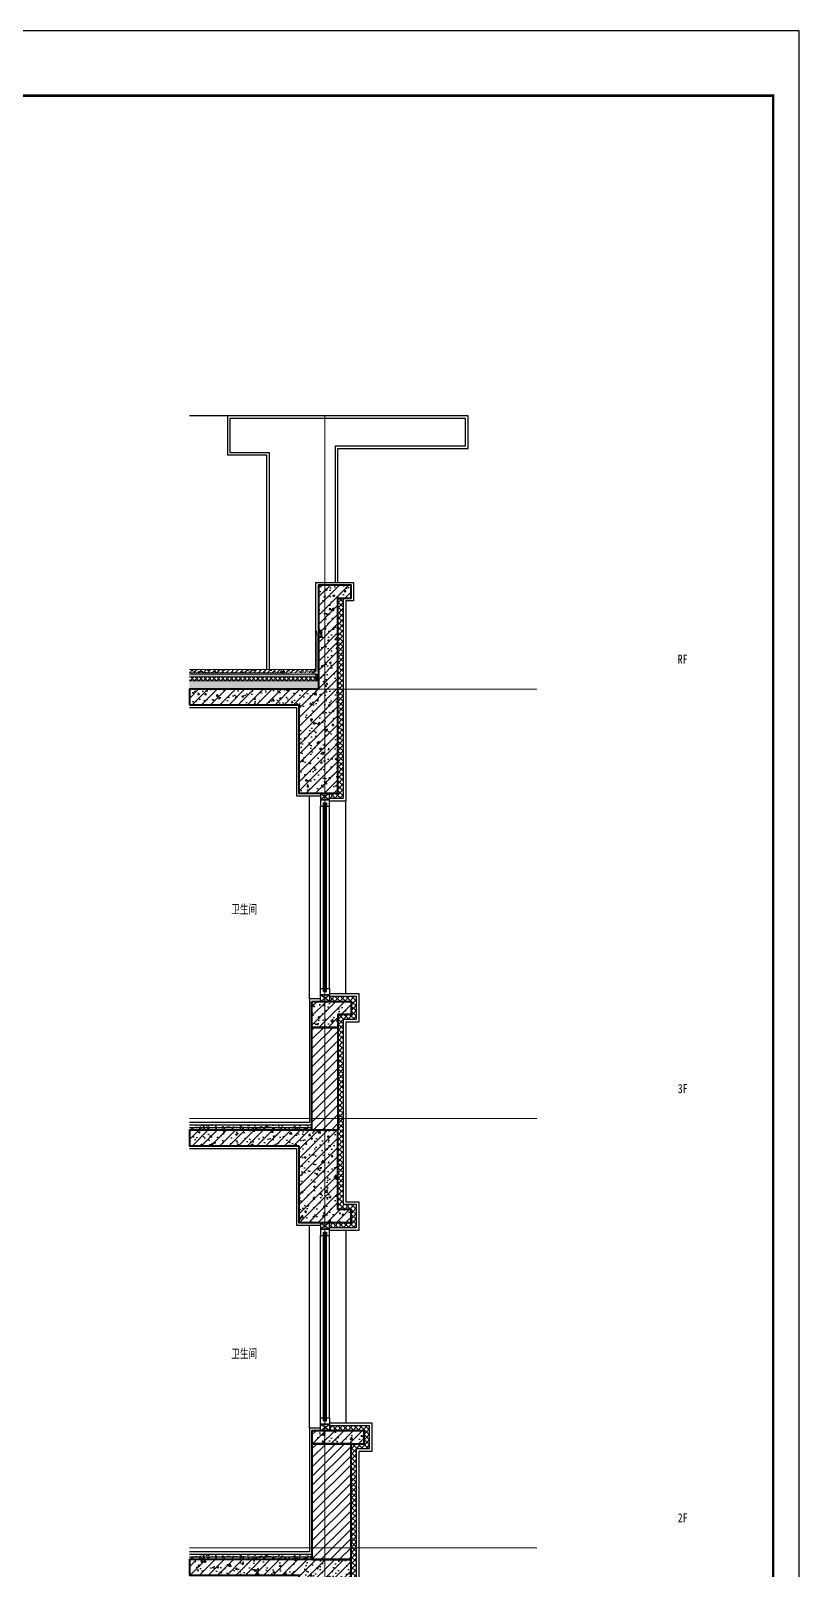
# Model space of a CAD drawing. Extents: x 1188826 to 1909461, y 608442 to 1651179.
# Drawn here: x 1318497 to 1324400, y 631326 to 643152 of the extents above; entities that cross this region are included whole.
import ezdxf

# ---------------------------------------------------------------- set-up
doc = ezdxf.new("R2010")
doc.units = 0
doc.header["$LTSCALE"] = 1000
doc.header["$MEASUREMENT"] = 0
for name, pattern in [('ACAD_ISO10W100', [18.5, 12, -3, 0.5, -3]), ('DOTE', [2.42, 2, -0.2, 0.02, -0.2]), ('HIDDEN2', [0.1875, 0.125, -0.0625])]:
    doc.linetypes.add(name, pattern=pattern)
for name, color, linetype, lineweight in [('3-大样填充', 8, 'Continuous', 5), ('DOTE', 19, 'DOTE', 9), ('PUB_HATCH', 8, 'Continuous', 9), ('WALL', 9, 'Continuous', 40), ('粉刷', 37, 'Continuous', 9)]:
    doc.layers.add(name, color=color, linetype=linetype, lineweight=lineweight)
for name, color, linetype in [('A-HATH(填充)', 8, 'Continuous'), ('A-LM-W(窗框)', 146, 'Continuous'), ('A-TEXT(房间)', 243, 'Continuous'), ('A-WA-I(保温层)', 40, 'Continuous'), ('A-WA-M(面层)', 43, 'Continuous'), ('PUB_TEXT', 4, 'Continuous'), ('图框', 140, 'Continuous'), ('立面-2', 45, 'Continuous'), ('辅助线', 251, 'Continuous'), ('防水层', 192, 'Continuous')]:
    doc.layers.add(name, color=color, linetype=linetype)
doc.styles.add('TXT', font='simplex.shx', dxfattribs={"width": 0.8, "bigfont": 'hztxt.shx'})
doc.styles.add('黑体', font='simhei.ttf')
pattern_1 = [(47.8624052, (21274.57, 1), (-20.97382044, 18.97631373), []), (137.8624052, (21274.57, 1), (-18.97631373, -20.97382044), [])]
pattern_2 = [(45, (16406.197, 0), (-35.355339, 35.355339), []), (50, (16406.2, 0), (143.4520365, -12.550427), [15, -165]), (355, (16406.2, 0), (-27.750267, 150.438427), [12, -132]), (100.4514, (16418.15, -1.05), (115.701876, 137.887908), [12.748038, -140.228422]), (46.1842, (16406.2, 40), (213.44821, -33.103803), [22.5, -247.5]), (96.6356, (16423.98, 37.24), (186.93254, 194.823574), [19.122058, -210.3426]), (351.1842, (16406.2, 40), (186.93239, 194.82372), [18, -198]), (21, (16426.2, 30), (119.38141, -80.523778), [15, -165]), (326, (16426.2, 30), (48.663066, 145.030009), [12, -132]), (71.4514, (16436.15, 23.29), (168.044526, 64.5061), [12.748038, -140.228422]), (37.5, (16406.197, 0), (2.431971, 66.5787708), [0, -130.4, 0, -134, 0, -132.5]), (7.5, (16406.2, 0), (52.6139075, 78.8823424), [0, -76.4, 0, -127.4, 0, -50.5]), (327.5, (16361.597, 0), (106.7644872, -4.5109743), [0, -50, 0, -156, 0, -207]), (317.5, (16341.6, 0), (116.637234, 20.0209965), [0, -65, 0, -103.6, 0, -147])]

msp = doc.modelspace()

# ---------------------------------------------------------------- hatches: boundary and pattern name
at = {"layer": '3-大样填充'}
h = msp.add_hatch(dxfattribs=at)
h.set_pattern_fill('粉刷', color=256, scale=10)
h.set_pattern_definition([(37.5, (46656.46, 1171603.02), (-1.25986716, 38.5364754), [0, -30.4, 0, -34, 0, -32.5]), (7.5, (46656.46, 1171603.02), (35.3955341, 56.4429213), [0, -16.4, 0, -27.4, 0, -10.5]), (327.5, (46631.86, 1171603.02), (62.2828372, 0.1131811), [0, -10, 0, -36, 0, -47]), (317.5, (46631.86, 1171603.02), (60.122532, 17.5535113), [0, -5, 0, -23.6, 0, -27])])
h.paths.add_polyline_path([(1320657, 634701), (1320657, 634721), (1319715, 634721), (1319715, 634701)])
h = msp.add_hatch(dxfattribs=at)
h.set_pattern_fill('粉刷', color=256, scale=10)
h.set_pattern_definition([(37.5, (46656.46, 1168303.02), (-1.25986716, 38.5364754), [0, -30.4, 0, -34, 0, -32.5]), (7.5, (46656.46, 1168303.02), (35.3955341, 56.4429213), [0, -16.4, 0, -27.4, 0, -10.5]), (327.5, (46631.86, 1168303.02), (62.2828372, 0.1131811), [0, -10, 0, -36, 0, -47]), (317.5, (46631.86, 1168303.02), (60.122532, 17.5535113), [0, -5, 0, -23.6, 0, -27])])
h.paths.add_polyline_path([(1320657, 631401), (1320657, 631421), (1319715, 631421), (1319715, 631401)])
at = {"layer": 'A-HATH(填充)'}
h = msp.add_hatch(dxfattribs=at)
h.set_pattern_fill('钢筋混凝土', color=256, scale=20, style=0)
h.set_pattern_definition([(45, (8179.33, 9195.664), (-35.355339, 35.355339), []), (50, (8179.33, 9195.66), (143.4520365, -12.550427), [15, -165]), (355, (8179.33, 9195.66), (-27.750267, 150.438427), [12, -132]), (100.4514, (8191.29, 9194.62), (115.701876, 137.887908), [12.748038, -140.228422]), (46.1842, (8179.33, 9235.66), (213.44821, -33.103803), [22.5, -247.5]), (96.6356, (8197.12, 9232.9), (186.93254, 194.823574), [19.122058, -210.3426]), (351.1842, (8179.33, 9235.66), (186.93239, 194.82372), [18, -198]), (21, (8199.33, 9225.66), (119.38141, -80.523778), [15, -165]), (326, (8199.33, 9225.66), (48.663066, 145.030009), [12, -132]), (71.4514, (8209.28, 9218.95), (168.044526, 64.5061), [12.748038, -140.228422]), (37.5, (8179.33, 9195.664), (2.431971, 66.5787708), [0, -130.4, 0, -134, 0, -132.5]), (7.5, (8179.33, 9195.664), (52.6139075, 78.8823424), [0, -76.4, 0, -127.4, 0, -50.5]), (327.5, (8134.73, 9195.664), (106.7644872, -4.5109743), [0, -50, 0, -156, 0, -207]), (317.5, (8114.73, 9195.66), (116.637234, 20.0209965), [0, -65, 0, -103.6, 0, -147])])
h.paths.add_polyline_path([(1319715, 637971), (1320557, 637971), (1320557, 637291), (1320857, 637291), (1320857, 638791), (1320957, 638791), (1320957, 638891), (1320707, 638891), (1320707, 638091), (1319715, 638091)])
h = msp.add_hatch(dxfattribs=at)
h.set_pattern_fill('钢筋混凝土', color=256, scale=20, style=0)
h.set_pattern_definition([(45, (38428.69, -5e-07), (-35.355339, 35.355339), []), (50, (38428.69, -5e-07), (143.452037, -12.550427), [15, -165]), (355, (38428.69, -5e-07), (-27.750267, 150.438427), [12, -132]), (100.4514, (38440.64, -1.05), (115.701876, 137.887908), [12.748038, -140.228422]), (46.1842, (38428.69, 40), (213.44821, -33.103803), [22.5, -247.5]), (96.6356, (38446.48, 37.24), (186.93254, 194.823574), [19.122058, -210.3426]), (351.1842, (38428.69, 40), (186.93239, 194.82372), [18, -198]), (21, (38448.69, 30), (119.38141, -80.523778), [15, -165]), (326, (38448.69, 30), (48.663066, 145.030009), [12, -132]), (71.4514, (38458.64, 23.29), (168.044526, 64.5061), [12.748038, -140.228422]), (37.5, (38428.69, -5e-07), (2.431971, 66.5787708), [0, -130.4, 0, -134, 0, -132.5]), (7.5, (38428.69, -5e-07), (52.6139075, 78.8823424), [0, -76.4, 0, -127.4, 0, -50.5]), (327.5, (38384.09, -5e-07), (106.7644872, -4.5109743), [0, -50, 0, -156, 0, -207]), (317.5, (38364.09, -5e-07), (116.637234, 20.0209965), [0, -65, 0, -103.6, 0, -147])])
h.paths.add_polyline_path([(1320657, 635691), (1320957, 635691), (1320957, 635591), (1320857, 635591), (1320857, 635491), (1320657, 635491)])
h = msp.add_hatch(dxfattribs=at)
h.set_pattern_fill('钢筋混凝土', color=256, scale=20, style=0)
h.set_pattern_definition([(45, (21254.595, 0), (-35.355339, 35.355339), []), (50, (21254.6, 0), (143.452037, -12.550427), [15, -165]), (355, (21254.6, 0), (-27.750267, 150.438427), [12, -132]), (100.4514, (21266.55, -1.05), (115.701876, 137.887908), [12.748038, -140.228422]), (46.1842, (21254.6, 40), (213.44821, -33.103803), [22.5, -247.5]), (96.6356, (21272.38, 37.24), (186.93254, 194.823574), [19.122058, -210.3426]), (351.1842, (21254.6, 40), (186.93239, 194.82372), [18, -198]), (21, (21274.6, 30), (119.38141, -80.523778), [15, -165]), (326, (21274.6, 30), (48.663066, 145.030009), [12, -132]), (71.4514, (21284.54, 23.29), (168.044526, 64.5061), [12.748038, -140.228422]), (37.5, (21254.595, 0), (2.431971, 66.5787708), [0, -130.4, 0, -134, 0, -132.5]), (7.5, (21254.595, 0), (52.6139075, 78.8823424), [0, -76.4, 0, -127.4, 0, -50.5]), (327.5, (21209.995, 0), (106.7644872, -4.5109743), [0, -50, 0, -156, 0, -207]), (317.5, (21189.995, 0), (116.637234, 20.0209965), [0, -65, 0, -103.6, 0, -147])])
h.paths.add_polyline_path([(1320557, 634581), (1320557, 633991), (1320957, 633991), (1320957, 634091), (1320857, 634091), (1320857, 634701), (1319715, 634701), (1319715, 634581)])
h = msp.add_hatch(dxfattribs=at)
h.set_pattern_fill('钢筋混凝土', color=256, scale=20, style=0)
h.set_pattern_definition(pattern_2)
h.paths.add_polyline_path([(1321057, 632391), (1320657, 632391), (1320657, 632291), (1321057, 632291)])
h = msp.add_hatch(dxfattribs=at)
h.set_pattern_fill('钢筋混凝土', color=256, scale=20, style=0)
h.set_pattern_definition(pattern_2)
h.paths.add_polyline_path([(1320957, 631401), (1319715, 631401), (1319715, 631281), (1320557, 631281), (1320557, 630591), (1320857, 630591), (1320857, 631191), (1320957, 631191)])
at = {"layer": 'PUB_HATCH'}
h = msp.add_hatch(dxfattribs=at)
h.set_pattern_fill('多孔材料', color=256, scale=10, angle=2.8624, style=0)
h.set_pattern_definition(pattern_1)
h.paths.add_polyline_path([(1320897, 638791), (1320857, 638791), (1320857, 637291), (1320792, 637291), (1320792, 637251), (1320897, 637251)])
h = msp.add_hatch(dxfattribs=at)
h.set_pattern_fill('钢筋混凝土', color=256, scale=10, style=0)
h.set_pattern_definition([(45, (-17518.31, 14948.714), (-17.67766953, 17.67766953), []), (50, (-17518.31, 14948.714), (71.7260183, -6.2752135), [7.5, -82.5]), (355, (-17518.31, 14948.714), (-13.8751334, 75.2192134), [6, -66]), (100.4514, (-17512.33, 14948.19), (57.8509382, 68.9439542), [6.374019, -70.1142112]), (46.1842, (-17518.31, 14968.71), (106.724105, -16.5519014), [11.25, -123.75]), (96.6356, (-17509.42, 14967.33), (93.4662706, 97.411787), [9.561029, -105.1713]), (351.1842, (-17518.31, 14968.71), (93.4661945, 97.41186), [9, -99]), (21, (-17508.31, 14963.714), (59.6907052, -40.261889), [7.5, -82.5]), (326, (-17508.31, 14963.714), (24.3315332, 72.5150045), [6, -66]), (71.4514, (-17503.336, 14960.36), (84.022263, 32.2530497), [6.374019, -70.1142112]), (37.5, (-17518.31, 14948.714), (1.21598553, 33.2893854), [0, -65.2, 0, -67, 0, -66.25]), (7.5, (-17518.31, 14948.714), (26.30695374, 39.4411712), [0, -38.2, 0, -63.7, 0, -25.25]), (327.5, (-17540.61, 14948.714), (53.3822436, -2.25548717), [0, -25, 0, -78, 0, -103.5]), (317.5, (-17550.61, 14948.714), (58.318617, 10.0104982), [0, -32.5, 0, -51.8, 0, -73.5])])
edge = h.paths.add_edge_path()
edge.add_line((1319715, 638241), (1319715, 638216))
edge.add_line((1319715, 638216), (1320563, 638216))
edge.add_line((1320563, 638216), (1320565, 638219))
edge.add_line((1320565, 638219), (1320667, 638218))
edge.add_arc((1320667, 638240), 22, 270.5308, 361.598)
edge.add_line((1320689, 638241), (1320689, 638261))
edge.add_line((1320689, 638261), (1320687, 638261))
edge.add_arc((1320667, 638261), 20, -90.0001, 0, ccw=False)
edge.add_line((1320667, 638241), (1319715, 638241))
h = msp.add_hatch(dxfattribs=at)
h.set_pattern_fill('AR-SAND', color=256, scale=5, style=0)
h.set_pattern_definition([(37.5, (21404.595, 0), (-0.400007824, 12.23533093), [0, -9.652, 0, -10.795, 0, -10.31875]), (7.5, (21404.595, 0), (11.23808208, 17.92062751), [0, -5.207, 0, -8.6995, 0, -3.33375]), (327.5, (21396.784, 0), (19.774809256, 0.03592962), [0, -3.175, 0, -11.43, 0, -14.9225]), (317.5, (21396.784, 0), (19.08891131, 5.57323308), [0, -1.5875, 0, -7.493, 0, -8.5725])])
h.paths.add_polyline_path([(1319715, 638216), (1319715, 638206), (1320687, 638206), (1320687, 638216)])
h = msp.add_hatch(dxfattribs=at)
h.set_pattern_fill('AR-SAND', color=256, scale=5, style=0)
h.set_pattern_definition([(37.5, (-153410.606, -27927.669), (-0.400007824, 12.235330933), [0, -9.652, 0, -10.795, 0, -10.31875]), (7.5, (-153410.606, -27927.669), (11.23808208, 17.92062751), [0, -5.207, 0, -8.6995, 0, -3.33375]), (327.5, (-153418.417, -27927.669), (19.774809256, 0.03592962), [0, -3.175, 0, -11.43, 0, -14.9225]), (317.5, (-153418.417, -27927.669), (19.08891131, 5.57323308), [0, -1.5875, 0, -7.493, 0, -8.5725])])
h.paths.add_polyline_path([(1319715, 638206), (1319715, 638186), (1320685, 638187), (1320685, 638207), (1320496, 638206)])
h = msp.add_hatch(dxfattribs=at)
h.set_pattern_fill('ANSI37', color=256, scale=15, style=0)
h.set_pattern_definition([(45, (-17518.31, 14948.714), (-16.83798023, 16.83798023), []), (135, (-17518.31, 14948.714), (-16.83798023, -16.83798023), [])])
h.paths.add_polyline_path([(1319715, 638186), (1319715, 638156), (1320687, 638156), (1320687, 638186)])
h = msp.add_hatch(dxfattribs=at)
h.set_pattern_fill('加气混凝土', color=256, scale=7.5, style=0)
h.set_pattern_definition([(0, (-17491.76, 14921.26), (45, 90), [0, -90]), (0, (-17544.41, 14909.11), (45, 90), [0, -90]), (0, (-17515.16, 14908.21), (45, 90), [0, -90]), (0, (-17483.21, 14934.76), (45, 90), [0, -90]), (0, (-17520.56, 14903.71), (45, 90), [0, -90]), (0, (-17474.21, 14991.46), (45, 90), [0, -90]), (0, (-17501.66, 14984.26), (45, 90), [0, -90]), (0, (-17487.26, 14973.01), (45, 90), [0, -90]), (0, (-17560.61, 14971.21), (45, 90), [0, -90]), (0, (-17516.51, 14967.16), (45, 90), [0, -90]), (0, (-17533.61, 14944.21), (45, 90), [0, -90]), (0, (-17532.71, 14910.46), (45, 90), [0, -90]), (0, (-17498.96, 14906.86), (45, 90), [0, -90]), (0, (-17474.21, 14946.46), (45, 90), [0, -90]), (0, (-17558.36, 14932.51), (45, 90), [0, -90]), (0, (-17550.71, 14947.81), (45, 90), [0, -90]), (0, (-17515.61, 14941.51), (45, 90), [0, -90]), (0, (-17528.21, 14928.46), (45, 90), [0, -90]), (0, (-17535.41, 14958.16), (45, 90), [0, -90]), (0, (-17524.16, 14991.91), (45, 90), [0, -90]), (0, (-17554.76, 14913.61), (45, 90), [0, -90]), (0, (-17505.26, 14973.46), (45, 90), [0, -90]), (0, (-17547.11, 14974.81), (45, 90), [0, -90]), (0, (-17554.31, 14986.51), (45, 90), [0, -90]), (130.601294, (-17479.7387, 14963.2854), (-224.999997515, 270.00000118), [3.951233, -1655.56665]), (18.4349488, (-17486.167, 14965), (224.99999917, 89.99999934), [4.065786, -565.144185]), (90, (-17486.167, 14961.143), (45, 90), [3.8571426, -176.1428475]), (161.565051, (-17482.31, 14959.857), (-225.00000113, 89.99999329), [4.065786, -565.144185]), (53.1301023, (-17482.31, 14959.857), (45.00000009, 89.99999996), [4.2857145, -445.714275]), (135, (-17478.88, 14914), (-45.00000544, 89.9999939), [3.636549, -250.92189]), (45, (-17484.024, 14914), (44.9999997, 89.99999964), [3.636549, -250.92189]), (135, (-17481.453, 14911.428), (-45.00000544, 89.9999939), [3.636549, -250.92189]), (45, (-17481.453, 14911.428), (44.9999997, 89.99999964), [3.636549, -250.92189]), (116.565051, (-17522.17, 14974.43), (-8e-06, 179.999995), [4.791574, -95.831475]), (180, (-17524.31, 14978.71), (-45, 90), [5.1428574, -84.8571375]), (63.434949, (-17531.596, 14974.43), (4e-07, 179.999999), [4.791574, -95.831475]), (116.565051, (-17529.45, 14970.14), (-8e-06, 179.999995), [4.791574, -95.831475]), (0, (-17529.45, 14970.14), (45, 90), [5.1428574, -84.8571375]), (63.434949, (-17524.31, 14970.14), (4e-07, 179.999999), [4.791574, -95.831475]), (107.102728, (-17488.31, 14943.9997), (-134.999994839, 450.000000726), [5.829202, -2442.435375]), (143.972626, (-17490.0244, 14949.571), (-854.99998916, 629.999999287), [5.829202, -1218.303]), (180, (-17494.74, 14953), (-45, 90), [5.5714284, -84.428565]), (36.0273733, (-17505.0244, 14949.571), (854.999993681, 629.999993208), [5.829202, -1218.303]), (71.5650511, (-17506.739, 14944.428), (135.00000069, 449.99999923), [5.4210474, -563.78892]), (107.102728, (-17505.0244, 14938.8568), (-134.999994839, 450.000000726), [5.829202, -2442.435375]), (143.972626, (-17500.31, 14935.428), (-854.99998916, 629.999999287), [5.829202, -1218.303]), (0, (-17500.31, 14935.43), (45, 90), [5.5714284, -84.428565]), (36.0273733, (-17494.7387, 14935.428), (854.999993681, 629.999993208), [5.829202, -1218.303]), (71.5650511, (-17490.024, 14938.857), (135.00000069, 449.99999923), [5.4210474, -563.78892]), (150.255118, (-17487.453, 14986), (-135.00000032, 89.999998885), [3.455253, -722.14794]), (90, (-17490.453, 14984.285), (45, 90), [3.4285716, -176.5714125]), (29.7448813, (-17490.453, 14984.285), (135.00000008, 89.99999958), [3.455253, -722.14794]), (116.565051, (-17508.45, 14922.14), (-8e-06, 179.999995), [4.791574, -95.831475]), (168.690067, (-17510.596, 14926.428), (-405.0000003, 89.99999774), [4.370588, -913.452825]), (41.1859251, (-17518.31, 14924.2854), (1124.999993184, 989.999991343), [4.5557766, -1908.8703]), (90, (-17518.31, 14920), (45, 90), [4.2857145, -175.714275]), (138.814074, (-17514.8815, 14916.9997), (-1124.999980004, 990.000006305), [4.5557766, -1908.8703]), (16.6992442, (-17514.8815, 14916.9997), (1484.999988827, 449.999995287), [4.4744175, -1874.780625]), (60.9453959, (-17510.596, 14918.2854), (44.99999988, 89.999999204), [4.412413, -1848.800925]), (109.983106, (-17546.1672, 14959.8568), (-225.000000847, 629.999998333), [5.0163003, -2101.829625]), (155.556045, (-17547.8815, 14964.571), (-585.00000223, 269.99999439), [5.178448, -2169.769725]), (24.4439547, (-17557.31, 14964.571), (585.000000292, 269.999998701), [5.178448, -2169.769725]), (70.0168934, (-17559.0244, 14959.8568), (225.000000678, 629.999998437), [5.0163003, -2101.829625]), (109.983106, (-17557.31, 14955.1425), (-225.000000847, 629.999998333), [5.0163003, -2101.829625]), (160.016893, (-17552.596, 14953.428), (-225.000000132, 89.9999959), [5.0163003, -1048.406625]), (19.9831065, (-17552.596, 14953.428), (224.999998765, 89.999999857), [5.0163003, -1048.406625]), (70.0168934, (-17547.8815, 14955.1425), (225.000000678, 629.999998437), [5.0163003, -2101.829625]), (122.005383, (-17512.739, 14951.714), (-45.00000604, 89.999995406), [4.043135, -845.0151]), (18.4349488, (-17518.739, 14953.857), (224.99999917, 89.99999934), [4.065786, -565.144185]), (90, (-17518.74, 14950), (45, 90), [3.8571426, -176.1428475]), (161.565051, (-17514.882, 14948.714), (-225.00000113, 89.99999329), [4.065786, -565.144185]), (54.4623222, (-17514.8815, 14948.714), (314.999999544, 449.999999326), [3.6867105, -1544.731725]), (116.565051, (-17538.88, 14929.86), (-8e-06, 179.999995), [4.791574, -95.831475]), (180, (-17541.02, 14934.14), (-45, 90), [4.7142855, -85.28571]), (59.0362434, (-17548.31, 14929.857), (45.000000146, 89.999999563), [4.997959, -1044.5733]), (120.963756, (-17545.739, 14925.571), (-45.00000615, 89.999995867), [4.997959, -1044.5733]), (0, (-17545.74, 14925.57), (45, 90), [4.7142855, -85.28571]), (63.434949, (-17541.024, 14925.57), (4e-07, 179.999999), [4.791574, -95.831475])])
h.paths.add_polyline_path([(1319715, 638156), (1319715, 638091), (1320707, 638091), (1320707, 638156)])
h = msp.add_hatch(dxfattribs=at)
h.set_pattern_fill('ANSI37', color=256, scale=5, style=0)
h.set_pattern_definition([(135, (604407.954, 2670226.4505), (5.612660076, 5.612660076), []), (45, (604407.954, 2670226.4505), (5.612660076, -5.612660076), [])])
h.paths.add_polyline_path([(1320707, 638206), (1320687, 638206), (1320687, 638156), (1320707, 638156)])
h = msp.add_hatch(dxfattribs=at)
h.set_pattern_fill('多孔材料', color=256, scale=10, angle=2.8624, style=0)
h.set_pattern_definition(pattern_1)
h.paths.add_polyline_path([(1320997, 635731), (1320792, 635731), (1320792, 635691), (1320957, 635691), (1320957, 635591), (1320857, 635591), (1320857, 635491), (1320857, 634091), (1320957, 634091), (1320957, 633991), (1320792, 633991), (1320792, 633951), (1320997, 633951), (1320997, 634131), (1320897, 634131), (1320897, 635551), (1320997, 635551)])
h = msp.add_hatch(dxfattribs=at)
h.set_pattern_fill('普通砖', color=256, scale=20, style=0)
h.set_pattern_definition([(45, (8029.33, 9231.566), (-35.3553532, 35.3553532), [])])
h.paths.add_polyline_path([(1320657, 635491), (1320857, 635491), (1320857, 634701), (1320657, 634701)])
at = {"layer": 'PUB_HATCH', "linetype": 'Continuous'}
h = msp.add_hatch(dxfattribs=at)
h.set_pattern_fill('混凝土', color=256, scale=10, style=0)
h.set_pattern_definition([(50, (930621.806, 261163.11), (71.726018, -6.2752135), [7.5, -82.5]), (355, (930621.806, 261163.11), (-13.875133, 75.219213), [6, -66]), (100.4514, (930627.78, 261162.59), (57.850938, 68.943954), [6.374019, -70.114211]), (46.1842, (930621.81, 261183.11), (106.724105, -16.551901), [11.25, -123.75]), (96.6356, (930630.7, 261181.73), (93.46627, 97.411787), [9.561029, -105.1713]), (351.1842, (930621.81, 261183.11), (93.466195, 97.41186), [9, -99]), (21, (930631.806, 261178.11), (59.690705, -40.261889), [7.5, -82.5]), (326, (930631.806, 261178.11), (24.331533, 72.515005), [6, -66]), (71.4514, (930636.78, 261174.756), (84.022263, 32.25305), [6.374019, -70.114211]), (37.5, (930621.806, 261163.11), (1.2159855, 33.2893854), [0, -65.2, 0, -67, 0, -66.25]), (7.5, (930621.806, 261163.11), (26.3069537, 39.4411712), [0, -38.2, 0, -63.7, 0, -25.25]), (327.5, (930599.506, 261163.11), (53.3822436, -2.2554872), [0, -25, 0, -78, 0, -103.5]), (317.5, (930589.506, 261163.11), (58.318617, 10.0104982), [0, -32.5, 0, -51.8, 0, -73.5])])
h.paths.add_polyline_path([(1320657, 634721), (1320657, 634741), (1319715, 634741), (1319715, 634721)])
at = {"layer": 'PUB_HATCH'}
h = msp.add_hatch(dxfattribs=at)
h.set_pattern_fill('多孔材料', color=256, scale=10, angle=2.8624, style=0)
h.set_pattern_definition([(47.8624052, (16426.172, 1), (-20.97382044, 18.97631373), []), (137.8624052, (16426.172, 1), (-18.97631373, -20.97382044), [])])
h.paths.add_polyline_path([(1321097, 632251), (1321097, 632351), (1321097, 632431), (1320792, 632431), (1320792, 632391), (1321057, 632391), (1321057, 632291), (1320957, 632291), (1320957, 631401), (1320957, 631191), (1320857, 631191), (1320857, 630591), (1320857, 630191), (1320857, 630191), (1320857, 630091), (1320957, 630091), (1320957, 629991), (1320792, 629991), (1320792, 629951), (1320997, 629951), (1320997, 630131), (1320897, 630131), (1320897, 631151), (1320997, 631151), (1320997, 632251)])
h = msp.add_hatch(dxfattribs=at)
h.set_pattern_fill('普通砖', color=256, scale=20, style=0)
h.set_pattern_definition([(45, (16406.197, 35.9), (-35.3553532, 35.3553532), [])])
h.paths.add_polyline_path([(1320957, 632291), (1320657, 632291), (1320657, 631401), (1320957, 631401)])
at = {"layer": 'PUB_HATCH', "linetype": 'Continuous'}
h = msp.add_hatch(dxfattribs=at)
h.set_pattern_fill('混凝土', color=256, scale=10, style=0)
h.set_pattern_definition([(50, (930621.806, 257863.11), (71.726018, -6.2752135), [7.5, -82.5]), (355, (930621.806, 257863.11), (-13.875133, 75.219213), [6, -66]), (100.4514, (930627.78, 257862.59), (57.850938, 68.943954), [6.374019, -70.114211]), (46.1842, (930621.81, 257883.11), (106.724105, -16.551901), [11.25, -123.75]), (96.6356, (930630.7, 257881.73), (93.46627, 97.411787), [9.561029, -105.1713]), (351.1842, (930621.81, 257883.11), (93.466195, 97.41186), [9, -99]), (21, (930631.806, 257878.11), (59.690705, -40.261889), [7.5, -82.5]), (326, (930631.806, 257878.11), (24.331533, 72.515005), [6, -66]), (71.4514, (930636.78, 257874.756), (84.022263, 32.25305), [6.374019, -70.114211]), (37.5, (930621.806, 257863.11), (1.2159855, 33.2893854), [0, -65.2, 0, -67, 0, -66.25]), (7.5, (930621.806, 257863.11), (26.3069537, 39.4411712), [0, -38.2, 0, -63.7, 0, -25.25]), (327.5, (930599.506, 257863.11), (53.3822436, -2.2554872), [0, -25, 0, -78, 0, -103.5]), (317.5, (930589.506, 257863.11), (58.318617, 10.0104982), [0, -32.5, 0, -51.8, 0, -73.5])])
h.paths.add_polyline_path([(1320657, 631421), (1320657, 631441), (1319715, 631441), (1319715, 631421)])

# ---------------------------------------------------------------- linework, layer by layer
at = {"layer": 'A-LM-W(窗框)'}
for p, q in [((1320722, 637291), (1320792, 637241)), ((1320792, 637291), (1320722, 637241)), ((1320722, 635791), (1320722, 637191)), ((1320746, 635766, 0), (1320746, 637191, 0)), ((1320752, 635766, 0), (1320752, 637191, 0)), ((1320762, 635766, 0), (1320762, 637191, 0)), ((1320768, 635766, 0), (1320768, 637191, 0)), ((1320792, 635791), (1320792, 637191)), ((1320722, 635691), (1320792, 635741)), ((1320792, 635691), (1320722, 635741)), ((1320722, 633991), (1320792, 633941)), ((1320792, 633991), (1320722, 633941)), ((1320722, 632491), (1320722, 633891)), ((1320746, 632466, 0), (1320746, 633891, 0)), ((1320752, 632466, 0), (1320752, 633891, 0)), ((1320762, 632466, 0), (1320762, 633891, 0)), ((1320768, 632466, 0), (1320768, 633891, 0)), ((1320792, 632491), (1320792, 633891)), ((1320722, 632391), (1320792, 632441)), ((1320792, 632391), (1320722, 632441))]:
    msp.add_line(p, q, dxfattribs=at)
for points in [[(1320792, 637291), (1320722, 637291), (1320722, 637241), (1320792, 637241), (1320792, 637291)], [(1320792, 635691), (1320722, 635691), (1320722, 635741), (1320792, 635741), (1320792, 635691)], [(1320792, 633991), (1320722, 633991), (1320722, 633941), (1320792, 633941), (1320792, 633991)], [(1320792, 632391), (1320722, 632391), (1320722, 632441), (1320792, 632441), (1320792, 632391)]]:
    msp.add_lwpolyline(points, dxfattribs=at)
at = {"layer": 'A-LM-W(窗框)', "elevation": 0}
for points in [[(1320792, 637191), (1320792, 637241), (1320722, 637241), (1320722, 637191), (1320746, 637191), (1320746, 637216), (1320752, 637216), (1320752, 637191), (1320762, 637191), (1320762, 637216), (1320768, 637216), (1320768, 637191)], [(1320792, 635791), (1320792, 635741), (1320722, 635741), (1320722, 635791), (1320746, 635791), (1320746, 635766), (1320752, 635766), (1320752, 635791), (1320762, 635791), (1320762, 635766), (1320768, 635766), (1320768, 635791)], [(1320792, 633891), (1320792, 633941), (1320722, 633941), (1320722, 633891), (1320746, 633891), (1320746, 633916), (1320752, 633916), (1320752, 633891), (1320762, 633891), (1320762, 633916), (1320768, 633916), (1320768, 633891)], [(1320792, 632491), (1320792, 632441), (1320722, 632441), (1320722, 632491), (1320746, 632491), (1320746, 632466), (1320752, 632466), (1320752, 632491), (1320762, 632491), (1320762, 632466), (1320768, 632466), (1320768, 632491)]]:
    msp.add_lwpolyline(points, close=True, dxfattribs=at)
at = {"layer": 'A-WA-I(保温层)'}
for points in [[(1320897, 638791), (1320897, 637251), (1320792, 637251)], [(1320792, 635731), (1320997, 635731), (1320997, 635551), (1320897, 635551), (1320897, 634131), (1320997, 634131), (1320997, 633951), (1320792, 633951)], [(1320792, 632431), (1321097, 632431), (1321097, 632351), (1321097, 632351), (1321097, 632251), (1320997, 632251), (1320997, 631151), (1320897, 631151), (1320897, 630131), (1320997, 630131), (1320997, 629951), (1320792, 629951)]]:
    msp.add_lwpolyline(points, dxfattribs=at)
at = {"layer": 'A-WA-M(面层)'}
for p, q in [((1319715, 634721, 0), (1320657, 634721)), ((1319715, 634701, 0), (1320657, 634701, 0)), ((1319715, 634701, 0), (1320657, 634701)), ((1319715, 631421, 0), (1320657, 631421)), ((1319715, 631401, 0), (1320657, 631401, 0)), ((1319715, 631401, 0), (1320657, 631401))]:
    msp.add_line(p, q, dxfattribs=at)
for points in [[(1320687, 638261), (1320687, 638911), (1320977, 638911), (1320977, 638871), (1320977, 638871), (1320977, 638771), (1320917, 638771), (1320917, 637231), (1320792, 637231)], [(1319715, 637951), (1320537, 637951), (1320537, 637271), (1320722, 637271)], [(1320792, 635751), (1321017, 635751), (1321017, 635531), (1320917, 635531), (1320917, 634151), (1321017, 634151), (1321017, 633931), (1320792, 633931)], [(1320722, 635711), (1320637, 635711), (1320637, 634761), (1319715, 634761)], [(1319715, 634561), (1320537, 634561), (1320537, 633971), (1320722, 633971)], [(1320792, 632451), (1321117, 632451), (1321117, 632331), (1321117, 632331), (1321117, 632231), (1321017, 632231), (1321017, 631131), (1320917, 631131), (1320917, 630151), (1321017, 630151), (1321017, 629931), (1320792, 629931)], [(1320722, 632411), (1320637, 632411), (1320637, 631461), (1319715, 631461)]]:
    msp.add_lwpolyline(points, dxfattribs=at)
at = {"layer": 'A-WA-M(面层)', "elevation": 0}
for points in [[(1319715, 634741), (1320657, 634741)], [(1319715, 631441), (1320657, 631441)]]:
    msp.add_lwpolyline(points, dxfattribs=at)
at = {"layer": 'DOTE', "linetype": 'ACAD_ISO10W100', "ltscale": 100}
for p, q in [((1320757, 640191), (1320757, 625991)), ((1319715, 638091), (1322384, 638091)), ((1319715, 634791), (1322384, 634791)), ((1319715, 631491), (1322384, 631491))]:
    msp.add_line(p, q, dxfattribs=at)
at = {"layer": 'WALL'}
for points in [[(1319715, 637971), (1320557, 637971), (1320557, 637291), (1320857, 637291), (1320857, 638791), (1320957, 638791), (1320957, 638891), (1320957, 638891), (1320957, 638891), (1320707, 638891), (1320707, 638091), (1319715, 638091), (1319715, 637971)], [(1320557, 634581), (1320557, 633991), (1320957, 633991), (1320957, 634091), (1320857, 634091), (1320857, 634701), (1319715, 634701), (1319715, 634581), (1320557, 634581)], [(1321057, 632391), (1320657, 632391), (1320657, 632291), (1321057, 632291), (1321057, 632391), (1321057, 632391), (1321057, 632391)]]:
    msp.add_lwpolyline(points, dxfattribs=at)
at = {"layer": 'WALL', "elevation": 0}
msp.add_lwpolyline([(1320707, 638541), (1320727, 638541), (1320727, 638491), (1320707, 638491)], dxfattribs=at)
at = {"layer": 'WALL'}
for points in [[(1320657, 635691), (1320957, 635691), (1320957, 635591), (1320857, 635591), (1320857, 635491), (1320657, 635491)], [(1320657, 635491), (1320857, 635491), (1320857, 634701), (1320657, 634701)], [(1320957, 632291), (1320657, 632291), (1320657, 631401), (1320957, 631401)], [(1320957, 631401), (1319715, 631401), (1319715, 631281), (1320557, 631281), (1320557, 630591), (1320857, 630591), (1320857, 631191), (1320957, 631191)]]:
    msp.add_lwpolyline(points, close=True, dxfattribs=at)
at = {"layer": '图框'}
msp.add_lwpolyline([(1312520, 643152), (1312520, 622132), (1324400, 622132), (1324400, 643152)], close=True, dxfattribs=at)
at = {"layer": '图框', "const_width": 20}
msp.add_lwpolyline([(1312720, 642652), (1312720, 622332), (1324200, 622332), (1324200, 642652)], close=True, dxfattribs=at)
at = {"layer": '立面-2', "color": 36}
for points in [[(1320007, 640191), (1319715, 640191)], [(1320857, 638911), (1320857, 639941), (1321857, 639941), (1321857, 640191), (1320007, 640191), (1320007, 639891), (1320307, 639891), (1320307, 638241)], [(1320837, 638911), (1320837, 639961), (1321837, 639961), (1321837, 640171), (1320027, 640171), (1320027, 639911), (1320327, 639911), (1320327, 638241)]]:
    msp.add_lwpolyline(points, dxfattribs=at)
at = {"layer": '粉刷', "linetype": 'ByBlock'}
for p, q in [((1319715, 638216), (1320448, 638216, 0)), ((1319715, 638206), (1320707, 638206, 0)), ((1319715, 638186), (1320687, 638186, 0)), ((1319715, 638156), (1320707, 638156, 0)), ((1320687, 638206, 0), (1320687, 638156, 0))]:
    msp.add_line(p, q, dxfattribs=at)
at = {"layer": '粉刷', "linetype": 'ByBlock', "elevation": 0}
msp.add_lwpolyline([(1319715, 638241), (1320667, 638241, 0.414214), (1320687, 638261)], format="xyb", dxfattribs=at)
at = {"layer": '辅助线'}
for points in [[(1320637, 635711), (1320637, 637271)], [(1320917, 635751), (1320917, 637231)], [(1320637, 632411), (1320637, 633971)], [(1320917, 633931), (1320917, 632451)]]:
    msp.add_lwpolyline(points, dxfattribs=at)
at = {"layer": '防水层', "linetype": 'HIDDEN2', "ltscale": 0.2, "const_width": 3, "elevation": 0}
for points in [[(1320691, 638505), (1320691, 638240, -0.411584), (1320667, 638217), (1320449, 638215), (1320438, 638208), (1319715, 638208)], [(1320697, 638511), (1320697, 638234, -0.411584), (1320674, 638210), (1320447, 638208)]]:
    msp.add_lwpolyline(points, format="xyb", dxfattribs=at)
for points in [[(1320689, 638504), (1320727, 638541)], [(1320693, 638540), (1320693, 638513)], [(1320693, 638526), (1320734, 638526)]]:
    msp.add_lwpolyline(points, dxfattribs=at)

# ---------------------------------------------------------------- texts
at = {"layer": 'A-TEXT(房间)', "style": '黑体', "width": 0.8}
for s, p in [('RF', (1323467, 638286)), ('3F', (1323467, 634986)), ('2F', (1323467, 631686))]:
    msp.add_text(s, height=70, dxfattribs=at).set_placement(p)
at = {"layer": 'PUB_TEXT', "color": 7, "style": 'TXT', "width": 0.7}
for p in [(1320037, 636359, 0), (1320037, 632942, 0)]:
    msp.add_text('卫生间', height=70, dxfattribs=at).set_placement(p)

doc.saveas('drawing.dxf')
